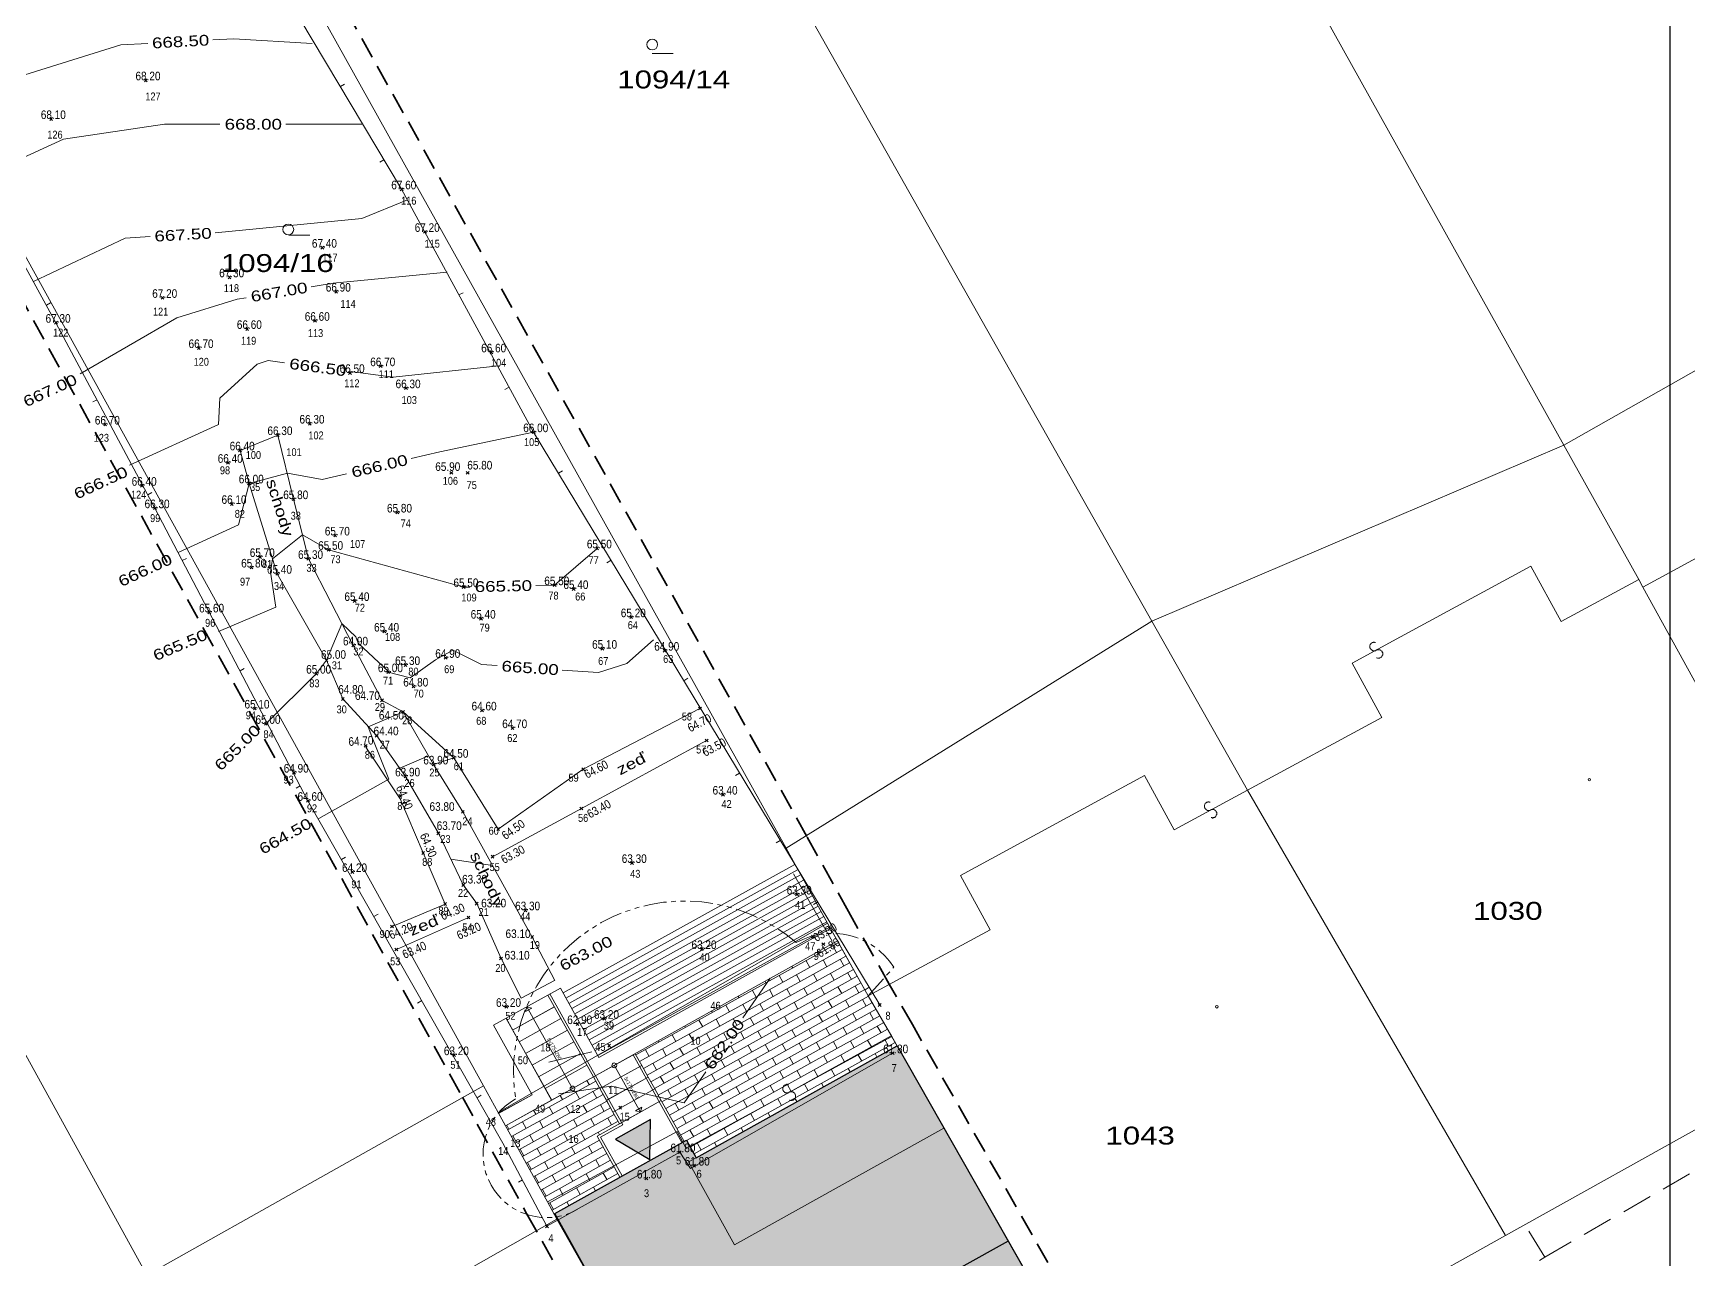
# Model space of a CAD drawing. Extents: x -847523 to -842720, y -997842 to -995984.
# Drawn here: x -842889.51 to -842854.9, y -997684.12 to -997658.48 of the extents above; entities that cross this region are included whole.
import ezdxf

# ---------------------------------------------------------------- set-up
doc = ezdxf.new("R2010")
doc.units = 0
doc.header["$MEASUREMENT"] = 0
for name, pattern in [('DASHED', [19.05, 12.7, -6.35]), ('DIVIDE', [1.25, 0.5, -0.25, 0, -0.25, 0, -0.25]), ('PHANTOM2', [31.75, 15.875, -3.175, 3.175, -3.175, 3.175, -3.175])]:
    doc.linetypes.add(name, pattern=pattern)
for name, color, linetype, lineweight, true_color in [('_ značky hranice', 1, 'DASHED', 35, 0xf60000), ('km_požárně nebezpečný prostor', 15, 'PHANTOM2', 35, 0x944c49), ('km_R_návrh_ zateplení', 11, 'Continuous', 30, 0xff6060), ('km_R_návrh_tlustá', 1, 'Continuous', 15, 0xf40100), ('SM _ výrazná červená', 12, 'Continuous', 30, 0xda0c01), ('SM_sit srafa', 254, 'Continuous', 5, 0xffd5d5), ('sítě_ELE_stávající_NN_podzemní', 12, 'DASHED', 9, 0xc20000), ('Z _ BODPOL', 251, 'Continuous', 9, 0x575757), ('Z _ KATASTR', 144, 'Continuous', 9, 0x006d91), ('Z _ VRSTEV', 38, 'Continuous', 9, 0x512900)]:
    doc.layers.add(name, color=color, linetype=linetype, lineweight=lineweight, true_color=true_color)
doc.layers.add('km__netisk', color=251, linetype='Continuous', plot=False)
for name, color, linetype, lineweight in [('km_kóty', 4, 'Continuous', 0), ('pbs odstupy', 12, 'DIVIDE', 35), ('Z _ MERENI', 7, 'Continuous', 9), ('Z _ POPIS', 7, 'Continuous', 9)]:
    doc.layers.add(name, color=color, linetype=linetype, lineweight=lineweight)
doc.layers.add('Z _ BOD__SLO', color=3, linetype='Continuous')
doc.layers.add('Z _ V__KA', color=8, linetype='Continuous', true_color=0x818181)
doc.styles.add('km_style', font='GOTHIC.TTF')
doc.styles.get("Standard").update_dxf_attribs({"font": 'txt', "width": 0.6})

# ---------------------------------------------------------------- blocks, each defined once
blk = doc.blocks.new('PLOT_DREVENY_04')
at = {"layer": 'Z _ POPIS', "color": 0, "lineweight": 0}
blk.add_line((0, 0.1), (0, 0), dxfattribs=at)
blk = doc.blocks.new('bod_000')
at = {"layer": 'Z _ BODPOL', "color": 0, "lineweight": 0}
for p, q in [((-0.03, -0.03), (0.03, 0.03)), ((-0.03, 0.03), (0.03, -0.03))]:
    blk.add_line(p, q, dxfattribs=at)
blk.add_point((0, 0), dxfattribs=at)
at = {"layer": 'Z _ BOD__SLO', "linetype": 'ByBlock', "width": 0.868}
for tag in ['txtCB', 'CB']:
    blk.add_attdef(tag, (0, 0), '', height=0.165, dxfattribs=at)
at = {"layer": 'Z _ V__KA', "linetype": 'ByBlock', "width": 0.868}
for tag in ['VYS', 'txtVYS']:
    blk.add_attdef(tag, (0, 0), '', height=0.18, dxfattribs=at)
blk = doc.blocks.new('Dům')
blk.add_lwpolyline([(0, 0), (-80.5, 0), (-80.5, 100.8), (-48.99, 100.8), (-48.99, 96.6), (-0.89, 96.6)], close=True)
at = {"lineweight": 9}
for points in [[(-48.99, 96.6), (-50.85, 96.6), (-50.85, 76.75), (-0.72, 76.75)], [(-75, 0), (-75, 22.53), (-6.5, 22.53), (-6.5, 0)]]:
    blk.add_lwpolyline(points, dxfattribs=at)
blk.add_lwpolyline([(-0.46, 49.6), (-80.5, 49.6)])
blk = doc.blocks.new('terasa')
at = {"layer": 'SM_sit srafa'}
h = blk.add_hatch(dxfattribs=at)
h.set_pattern_fill('ANSI31', color=256, angle=134.3281, style=0)
h.set_pattern_definition([(179.328106871, (1226240.11767, 449607.80005), (-0.001465809819, -0.124991405311), [])])
h.paths.add_polyline_path([(1.277, 2.705), (1.261, 1.045), (6.805, 0.991), (6.816, 2.606)])
h = blk.add_hatch(dxfattribs=at)
h.set_pattern_fill('BRICK_STRBOND', color=256, scale=0.08, angle=359.3281, style=0)
h.set_pattern_definition([(359.328106871, (1226233.62071, 449608.2877), (0.001876236568, 0.159988998798), []), (89.32810687, (1226233.6207, 449608.2877), (-0.31810176103, 0.16374147193), [0.16, -0.16])])
h.paths.add_polyline_path([(-1.146, 0.768), (-1.175, -1.332), (0.402, -1.347), (0.412, -0.367), (0.947, -0.372), (0.958, 0.748)])
h = blk.add_hatch(dxfattribs=at)
h.set_pattern_fill('BRICK_STRBOND', color=256, scale=0.08, angle=359.3281, style=0)
h.set_pattern_definition([(359.328106871, (1226240.11767, 449607.80005), (0.001876236568, 0.159988998798), []), (89.32810687, (1226240.11767, 449607.80005), (-0.31810176103, 0.16374147193), [0.16, -0.16])])
h.paths.add_polyline_path([(1.958, 0.738), (1.937, -1.362), (1.992, -1.362), (1.988, -1.782), (6.796, -1.829), (6.795, 0.691)])
at = {"layer": 'km_R_návrh_ zateplení', "lineweight": 9, "ltscale": 0.8}
for points in [[(0.401, 2.638), (0.477, 2.712), (0.551, 2.637)], [(1.523, -0.303), (1.447, -0.377), (1.373, -0.301)]]:
    blk.add_lwpolyline(points, close=True, dxfattribs=at)
for points in [[(0.452, -1.347), (0.461, -0.418), (0.996, -0.426), (1.027, 2.707)], [(0.477, 2.712), (0.458, 0.753)], [(1.447, -0.377), (1.458, 0.743)], [(1.887, -1.361), (1.908, 0.739)]]:
    blk.add_lwpolyline(points, dxfattribs=at)
for points in [[(0.508, 0.752, 1), (0.408, 0.753, 1)], [(1.408, 0.743, 1), (1.508, 0.743, 1)]]:
    blk.add_lwpolyline(points, format="xyb", close=True, dxfattribs=at)
at = {"layer": 'km_R_návrh_tlustá'}
for points in [[(-1.146, 0.768), (-0.042, 0.757), (-0.023, 2.717)], [(-1.142, 1.068), (-0.339, 1.06), (-0.323, 2.72)], [(-0.323, 2.72), (1.277, 2.705)], [(-0.026, 2.437), (0.974, 2.428)], [(0.958, 0.748), (0.977, 2.708)], [(6.805, 0.991), (1.261, 1.045), (1.277, 2.705)], [(-0.029, 2.157), (0.971, 2.148)], [(-0.031, 1.877), (0.969, 1.868)], [(-0.034, 1.597), (0.966, 1.588)], [(-0.037, 1.317), (0.963, 1.308)], [(-0.042, 0.757), (0.958, 0.748)], [(-0.039, 1.037), (0.96, 1.028)], [(6.797, -1.989), (6.792, -0.624), (6.802, 0.691), (0.958, 0.748)], [(0.402, -1.347), (0.412, -0.367), (1.947, -0.382), (1.937, -1.362)]]:
    blk.add_lwpolyline(points, dxfattribs=at)
at = {"layer": 'km_R_návrh_tlustá', "color": 6, "true_color": 0xf500f5}
blk.add_lwpolyline([(6.7, 0.745), (6.7, 2.369)], dxfattribs=at)
at = {"layer": 'km_R_návrh_tlustá'}
for points in [[(0.958, 0.748), (1.958, 0.738), (1.955, 0.458), (0.955, 0.468)], [(0.955, 0.468), (1.955, 0.458), (1.952, 0.178), (0.952, 0.188)], [(0.952, 0.188), (1.952, 0.178), (1.95, -0.102), (0.95, -0.092)], [(0.95, -0.092), (1.95, -0.102), (1.947, -0.382), (0.947, -0.372)]]:
    blk.add_lwpolyline(points, close=True, dxfattribs=at)
at = {"layer": 'km_R_návrh_ zateplení', "lineweight": 9, "ltscale": 0.8, "char_height": 0.075, "width": 0.63779, "attachment_point": 5, "style": 'km_style'}
for s, insert, rotation in [('\\pxql;\\fCentury Gothic|b0|i0;8x175x280', (0.537, 1.597), 269.445), ('\\pxql;\\fCentury Gothic|b0|i0;5x176x280', (1.536, 0.093), 270)]:
    blk.add_mtext(s, dxfattribs=dict(at, insert=insert, rotation=rotation))
blk = doc.blocks.new('hlavní vstup')
h = blk.add_hatch(color=256)
h.dxf.hatch_style = 1
h.paths.add_polyline_path([(0, 0), (-0.416, -0.72), (0.416, -0.72)])
at = {"lineweight": 30}
blk.add_lwpolyline([(0, 0), (-0.416, -0.72), (0.416, -0.72)], close=True, dxfattribs=at)
blk = doc.blocks.new('zahrada katastr')
at = {"layer": 'km_R_návrh_tlustá'}
for points in [[(6.942, 3.867), (2.099, 1.169), (1.291, 2.619)], [(6.942, 3.867), (7.088, 3.605)], [(8.411, 1.273), (7.731, 2.457), (7.089, 3.605), (1.983, 0.761)], [(-0.107, 1.841), (1.291, 2.619)], [(1.983, 0.761), (1.029, 2.473)], [(0.292, 1.742), (1.165, 2.229)], [(0, 0), (0.701, 0.39), (-0.107, 1.841)], [(0.145, -0.263), (1.109, 0.274), (0.155, 1.987)], [(0.428, 1.497), (1.301, 1.984)], [(0.564, 1.253), (1.438, 1.739)], [(0.7, 1.008), (1.574, 1.495)], [(0.837, 0.764), (1.71, 1.25)], [(0.973, 0.519), (1.846, 1.006)], [(1.109, 0.274), (1.983, 0.761)], [(0, 0), (0.146, -0.262)], [(2.537, -1.334), (2.06, -0.478), (3.401, 0.269), (3.878, -0.587)]]:
    blk.add_lwpolyline(points, dxfattribs=at)
for points in [[(1.983, 0.761), (2.856, 1.247), (2.992, 1.003), (2.119, 0.516)], [(2.119, 0.516), (2.992, 1.003), (3.129, 0.758), (2.255, 0.272)], [(2.255, 0.272), (3.129, 0.758), (3.265, 0.514), (2.391, 0.027)], [(2.391, 0.027), (3.265, 0.514), (3.401, 0.269), (2.528, -0.218)]]:
    blk.add_lwpolyline(points, close=True, dxfattribs=at)

msp = doc.modelspace()

# ---------------------------------------------------------------- hatches: boundary and pattern name
at = {"layer": 'SM_sit srafa', "ltscale": 100, "true_color": 0xfd8882}
msp.add_hatch(color=11, dxfattribs=at).paths.add_polyline_path([(-842875.844, -997681.637), (-842878.612, -997683.179), (-842873.693, -997691.977), (-842866.66, -997688.06), (-842871.44, -997679.665), (-842875.64, -997682.004)])

# ---------------------------------------------------------------- linework, layer by layer
at = {"layer": '_ značky hranice', "color": 194, "ltscale": 0.035, "true_color": 0x4902a4}
msp.add_lwpolyline([(-842873.872, -997692.649), (-842865.976, -997688.251), (-842871.116, -997679.221), (-842871.605, -997678.373), (-842872.453, -997676.857), (-842873.323, -997675.287), (-842889.092, -997647.014), (-842897.235, -997650.487), (-842880.528, -997680.742), (-842880.218, -997681.302), (-842879.185, -997683.172)], close=True, dxfattribs=at)
at = {"layer": 'km__netisk'}
msp.add_lwpolyline([(-842931.024, -997628.173), (-842855.274, -997628.173), (-842855.274, -997699.423), (-842931.024, -997699.423)], close=True, dxfattribs=at)
at = {"layer": 'km_požárně nebezpečný prostor', "lineweight": 9, "ltscale": 0.03}
msp.add_line((-842872.04, -997678.62), (-842871.507, -997678.019), dxfattribs=at)
msp.add_lwpolyline([(-842879.416, -997680.776, -0.699405), (-842873.545, -997677.507)], format="xyb", dxfattribs=at)
for centre, radius, start, end in [((-842872.798, -997678.848), 1.535, 32.6959, 119.1169), ((-842878.771, -997681.934), 1.325, 119.1169, 299.1169)]:
    msp.add_arc(centre, radius, start, end, dxfattribs=at)
at = {"layer": 'sítě_ELE_stávající_NN_podzemní', "ltscale": 0.05}
for points in [[(-842885.1, -997699.423), (-842881.853, -997697.45), (-842878.584, -997695.94), (-842873.194, -997692.649), (-842869.403, -997690.578), (-842865.588, -997688.639), (-842863.671, -997687.665), (-842857.891, -997684.083), (-842846.047, -997677.283), (-842833.877, -997670.777), (-842829.024, -997668.182)], [(-842857.891, -997684.083), (-842858.239, -997683.522)]]:
    msp.add_lwpolyline(points, dxfattribs=at)
at = {"layer": 'Z _ KATASTR'}
for p, q in [((-842871.97, -997641.13), (-842857.49, -997667.1)), ((-842866.11, -997670.78), (-842880.91, -997644.61)), ((-842889.31, -997647.65), (-842873.76, -997675.53)), ((-842896.53, -997650.73), (-842880.09, -997680.5)), ((-842903.75, -997654.28), (-842887.13, -997684.46)), ((-842876.56, -997658.91), (-842876.122, -997658.91)), ((-842884.16, -997662.71), (-842883.722, -997662.71)), ((-842849.48, -997662.56), (-842857.49, -997667.1)), ((-842857.49, -997667.1), (-842866.11, -997670.78)), ((-842857.49, -997667.1), (-842855.92, -997669.91)), ((-842855.84, -997670.07), (-842852.93, -997668.49)), ((-842860.91, -997671.11), (-842858.18, -997669.63)), ((-842858.18, -997669.63), (-842857.55, -997670.79)), ((-842855.92, -997669.91), (-842857.55, -997670.79)), ((-842855.92, -997669.91), (-842855.84, -997670.07)), ((-842855.84, -997670.07), (-842850.81, -997679.22)), ((-842866.11, -997670.78), (-842873.76, -997675.53)), ((-842864.11, -997674.32), (-842866.11, -997670.78)), ((-842861.92, -997671.66), (-842860.91, -997671.11)), ((-842861.54, -997671.28), (-842861.55, -997671.29)), ((-842861.55, -997671.29), (-842861.55, -997671.3)), ((-842861.55, -997671.3), (-842861.55, -997671.31)), ((-842861.55, -997671.31), (-842861.55, -997671.32)), ((-842861.55, -997671.32), (-842861.55, -997671.33)), ((-842861.55, -997671.33), (-842861.55, -997671.34)), ((-842861.55, -997671.34), (-842861.54, -997671.34)), ((-842861.53, -997671.26), (-842861.54, -997671.27)), ((-842861.54, -997671.27), (-842861.54, -997671.28)), ((-842861.54, -997671.34), (-842861.54, -997671.35)), ((-842861.54, -997671.35), (-842861.54, -997671.36)), ((-842861.54, -997671.36), (-842861.53, -997671.36)), ((-842861.52, -997671.25), (-842861.53, -997671.25)), ((-842861.53, -997671.25), (-842861.53, -997671.26)), ((-842861.53, -997671.36), (-842861.53, -997671.37)), ((-842861.53, -997671.37), (-842861.52, -997671.37)), ((-842861.51, -997671.24), (-842861.52, -997671.24)), ((-842861.52, -997671.24), (-842861.52, -997671.25)), ((-842861.52, -997671.37), (-842861.52, -997671.38)), ((-842861.52, -997671.38), (-842861.51, -997671.38)), ((-842861.5, -997671.23), (-842861.51, -997671.24)), ((-842861.51, -997671.38), (-842861.51, -997671.39)), ((-842861.51, -997671.39), (-842861.5, -997671.39)), ((-842861.49, -997671.23), (-842861.5, -997671.23)), ((-842861.5, -997671.39), (-842861.49, -997671.4)), ((-842861.48, -997671.23), (-842861.49, -997671.23)), ((-842861.47, -997671.22), (-842861.48, -997671.23)), ((-842861.46, -997671.22), (-842861.47, -997671.22)), ((-842861.45, -997671.22), (-842861.46, -997671.22)), ((-842861.45, -997671.23), (-842861.45, -997671.22)), ((-842861.44, -997671.23), (-842861.45, -997671.23)), ((-842861.43, -997671.23), (-842861.44, -997671.23)), ((-842861.43, -997671.4), (-842861.42, -997671.39)), ((-842861.41, -997671.38), (-842861.42, -997671.39)), ((-842861.4, -997671.38), (-842861.41, -997671.38)), ((-842861.39, -997671.38), (-842861.4, -997671.38)), ((-842861.38, -997671.38), (-842861.39, -997671.38)), ((-842861.37, -997671.38), (-842861.38, -997671.38)), ((-842861.36, -997671.38), (-842861.37, -997671.38)), ((-842861.35, -997671.38), (-842861.36, -997671.38)), ((-842861.34, -997671.38), (-842861.35, -997671.38)), ((-842861.33, -997671.38), (-842861.34, -997671.38)), ((-842861.33, -997671.39), (-842861.33, -997671.38)), ((-842861.32, -997671.39), (-842861.33, -997671.39)), ((-842861.31, -997671.4), (-842861.32, -997671.39)), ((-842861.92, -997671.66), (-842861.3, -997672.8)), ((-842861.49, -997671.4), (-842861.48, -997671.4)), ((-842861.48, -997671.4), (-842861.47, -997671.4)), ((-842861.47, -997671.4), (-842861.46, -997671.4)), ((-842861.46, -997671.4), (-842861.45, -997671.4)), ((-842861.45, -997671.4), (-842861.44, -997671.4)), ((-842861.44, -997671.4), (-842861.43, -997671.4)), ((-842861.41, -997671.55), (-842861.4, -997671.55)), ((-842861.4, -997671.55), (-842861.39, -997671.56)), ((-842861.39, -997671.56), (-842861.38, -997671.56)), ((-842861.38, -997671.56), (-842861.37, -997671.56)), ((-842861.37, -997671.56), (-842861.36, -997671.56)), ((-842861.36, -997671.56), (-842861.35, -997671.56)), ((-842861.35, -997671.56), (-842861.34, -997671.55)), ((-842861.34, -997671.55), (-842861.33, -997671.55)), ((-842861.33, -997671.55), (-842861.32, -997671.54)), ((-842861.32, -997671.54), (-842861.31, -997671.54)), ((-842861.3, -997671.41), (-842861.31, -997671.4)), ((-842861.31, -997671.54), (-842861.31, -997671.53)), ((-842861.31, -997671.53), (-842861.3, -997671.53)), ((-842861.29, -997671.42), (-842861.3, -997671.41)), ((-842861.3, -997671.52), (-842861.29, -997671.51)), ((-842861.3, -997671.53), (-842861.3, -997671.52)), ((-842861.29, -997671.43), (-842861.29, -997671.42)), ((-842861.29, -997671.44), (-842861.29, -997671.43)), ((-842861.28, -997671.44), (-842861.29, -997671.44)), ((-842861.29, -997671.5), (-842861.28, -997671.49)), ((-842861.29, -997671.51), (-842861.29, -997671.5)), ((-842861.28, -997671.45), (-842861.28, -997671.44)), ((-842861.28, -997671.46), (-842861.28, -997671.45)), ((-842861.28, -997671.47), (-842861.28, -997671.46)), ((-842861.28, -997671.48), (-842861.28, -997671.47)), ((-842861.28, -997671.49), (-842861.28, -997671.48)), ((-842864.11, -997674.32), (-842861.3, -997672.8)), ((-842870.11, -997676.1), (-842866.26, -997674.01)), ((-842866.26, -997674.01), (-842865.64, -997675.15)), ((-842865.64, -997675.15), (-842864.11, -997674.32)), ((-842858.71, -997683.63), (-842864.11, -997674.32)), ((-842865, -997674.62), (-842865.01, -997674.63)), ((-842865.01, -997674.63), (-842865.01, -997674.64)), ((-842865.01, -997674.64), (-842865.01, -997674.65)), ((-842865.01, -997674.65), (-842865.01, -997674.66)), ((-842865.01, -997674.66), (-842865.01, -997674.67)), ((-842865.01, -997674.67), (-842865.01, -997674.68)), ((-842865.01, -997674.68), (-842865, -997674.68)), ((-842864.99, -997674.6), (-842865, -997674.61)), ((-842865, -997674.61), (-842865, -997674.62)), ((-842865, -997674.68), (-842865, -997674.69)), ((-842865, -997674.69), (-842865, -997674.7)), ((-842865, -997674.7), (-842864.99, -997674.7)), ((-842864.98, -997674.59), (-842864.99, -997674.59)), ((-842864.99, -997674.59), (-842864.99, -997674.6)), ((-842864.99, -997674.7), (-842864.99, -997674.71)), ((-842864.99, -997674.71), (-842864.98, -997674.71)), ((-842864.97, -997674.58), (-842864.98, -997674.58)), ((-842864.98, -997674.58), (-842864.98, -997674.59)), ((-842864.98, -997674.71), (-842864.98, -997674.72)), ((-842864.98, -997674.72), (-842864.97, -997674.72)), ((-842864.96, -997674.57), (-842864.97, -997674.58)), ((-842864.97, -997674.72), (-842864.97, -997674.73)), ((-842864.97, -997674.73), (-842864.96, -997674.73)), ((-842864.95, -997674.57), (-842864.96, -997674.57)), ((-842864.96, -997674.73), (-842864.95, -997674.74)), ((-842864.94, -997674.57), (-842864.95, -997674.57)), ((-842864.95, -997674.74), (-842864.94, -997674.74)), ((-842864.93, -997674.56), (-842864.94, -997674.57)), ((-842864.94, -997674.74), (-842864.93, -997674.74)), ((-842864.92, -997674.56), (-842864.93, -997674.56)), ((-842864.93, -997674.74), (-842864.92, -997674.74)), ((-842864.91, -997674.56), (-842864.92, -997674.56)), ((-842864.92, -997674.74), (-842864.91, -997674.74)), ((-842864.91, -997674.57), (-842864.91, -997674.56)), ((-842864.9, -997674.57), (-842864.91, -997674.57)), ((-842864.91, -997674.74), (-842864.9, -997674.74)), ((-842864.89, -997674.57), (-842864.9, -997674.57)), ((-842864.9, -997674.74), (-842864.89, -997674.74)), ((-842864.89, -997674.74), (-842864.88, -997674.73)), ((-842864.87, -997674.72), (-842864.88, -997674.73)), ((-842864.86, -997674.72), (-842864.87, -997674.72)), ((-842864.85, -997674.72), (-842864.86, -997674.72)), ((-842864.84, -997674.72), (-842864.85, -997674.72)), ((-842864.83, -997674.72), (-842864.84, -997674.72)), ((-842864.82, -997674.72), (-842864.83, -997674.72)), ((-842864.81, -997674.72), (-842864.82, -997674.72)), ((-842864.8, -997674.73), (-842864.81, -997674.72)), ((-842864.79, -997674.73), (-842864.8, -997674.73)), ((-842864.79, -997674.74), (-842864.79, -997674.73)), ((-842864.78, -997674.74), (-842864.79, -997674.74)), ((-842864.78, -997674.75), (-842864.78, -997674.74)), ((-842864.77, -997674.75), (-842864.78, -997674.75)), ((-842864.77, -997674.76), (-842864.77, -997674.75)), ((-842864.76, -997674.76), (-842864.77, -997674.76)), ((-842864.77, -997674.86), (-842864.76, -997674.85)), ((-842864.76, -997674.77), (-842864.76, -997674.76)), ((-842864.76, -997674.78), (-842864.76, -997674.77)), ((-842864.75, -997674.78), (-842864.76, -997674.78)), ((-842864.76, -997674.84), (-842864.75, -997674.83)), ((-842864.76, -997674.85), (-842864.76, -997674.84)), ((-842864.75, -997674.79), (-842864.75, -997674.78)), ((-842864.75, -997674.8), (-842864.75, -997674.79)), ((-842864.75, -997674.81), (-842864.75, -997674.8)), ((-842864.75, -997674.82), (-842864.75, -997674.81)), ((-842864.75, -997674.83), (-842864.75, -997674.82)), ((-842864.87, -997674.89), (-842864.86, -997674.89)), ((-842864.86, -997674.89), (-842864.85, -997674.89)), ((-842864.85, -997674.89), (-842864.85, -997674.9)), ((-842864.85, -997674.9), (-842864.84, -997674.9)), ((-842864.84, -997674.9), (-842864.83, -997674.9)), ((-842864.83, -997674.9), (-842864.82, -997674.89)), ((-842864.82, -997674.89), (-842864.81, -997674.89)), ((-842864.81, -997674.89), (-842864.8, -997674.89)), ((-842864.8, -997674.89), (-842864.79, -997674.88)), ((-842864.79, -997674.88), (-842864.78, -997674.88)), ((-842864.78, -997674.88), (-842864.78, -997674.87)), ((-842864.78, -997674.87), (-842864.77, -997674.87)), ((-842864.77, -997674.87), (-842864.77, -997674.86)), ((-842873.76, -997675.53), (-842872.89, -997677.1)), ((-842870.11, -997676.1), (-842869.49, -997677.24)), ((-842879.78, -997681.06), (-842872.89, -997677.1)), ((-842872.89, -997677.1), (-842872.04, -997678.62)), ((-842872.04, -997678.62), (-842869.49, -997677.24)), ((-842872.04, -997678.62), (-842871.55, -997679.47)), ((-842850.81, -997679.22), (-842858.71, -997683.63)), ((-842875.85, -997681.81), (-842871.55, -997679.47)), ((-842871.55, -997679.47), (-842866.66, -997688.06)), ((-842880.09, -997680.5), (-842887.13, -997684.46)), ((-842880.09, -997680.5), (-842879.78, -997681.06)), ((-842873.82, -997680.53), (-842873.83, -997680.54)), ((-842873.83, -997680.54), (-842873.83, -997680.55)), ((-842873.83, -997680.55), (-842873.83, -997680.56)), ((-842873.83, -997680.56), (-842873.83, -997680.57)), ((-842873.83, -997680.57), (-842873.83, -997680.58)), ((-842873.83, -997680.58), (-842873.83, -997680.59)), ((-842873.83, -997680.59), (-842873.82, -997680.59)), ((-842873.81, -997680.51), (-842873.82, -997680.52)), ((-842873.82, -997680.52), (-842873.82, -997680.53)), ((-842873.82, -997680.59), (-842873.82, -997680.6)), ((-842873.82, -997680.6), (-842873.82, -997680.61)), ((-842873.82, -997680.61), (-842873.81, -997680.61)), ((-842873.8, -997680.5), (-842873.81, -997680.5)), ((-842873.81, -997680.5), (-842873.81, -997680.51)), ((-842873.81, -997680.61), (-842873.81, -997680.62)), ((-842873.81, -997680.62), (-842873.8, -997680.62)), ((-842873.79, -997680.49), (-842873.8, -997680.49)), ((-842873.8, -997680.49), (-842873.8, -997680.5)), ((-842873.8, -997680.62), (-842873.8, -997680.63)), ((-842873.8, -997680.63), (-842873.79, -997680.63)), ((-842873.78, -997680.48), (-842873.79, -997680.49)), ((-842873.79, -997680.63), (-842873.79, -997680.64)), ((-842873.79, -997680.64), (-842873.78, -997680.64)), ((-842873.77, -997680.48), (-842873.78, -997680.48)), ((-842873.78, -997680.64), (-842873.77, -997680.65)), ((-842873.76, -997680.48), (-842873.77, -997680.48)), ((-842873.77, -997680.65), (-842873.76, -997680.65)), ((-842873.75, -997680.47), (-842873.76, -997680.48)), ((-842873.76, -997680.65), (-842873.75, -997680.65)), ((-842873.74, -997680.47), (-842873.75, -997680.47)), ((-842873.75, -997680.65), (-842873.74, -997680.65)), ((-842873.73, -997680.47), (-842873.74, -997680.47)), ((-842873.74, -997680.65), (-842873.73, -997680.65)), ((-842873.73, -997680.48), (-842873.73, -997680.47)), ((-842873.72, -997680.48), (-842873.73, -997680.48)), ((-842873.73, -997680.65), (-842873.72, -997680.65)), ((-842873.71, -997680.48), (-842873.72, -997680.48)), ((-842873.72, -997680.65), (-842873.71, -997680.65)), ((-842873.71, -997680.65), (-842873.7, -997680.64)), ((-842873.69, -997680.63), (-842873.7, -997680.64)), ((-842873.68, -997680.63), (-842873.69, -997680.63)), ((-842873.67, -997680.63), (-842873.68, -997680.63)), ((-842873.66, -997680.63), (-842873.67, -997680.63)), ((-842873.65, -997680.63), (-842873.66, -997680.63)), ((-842873.64, -997680.63), (-842873.65, -997680.63)), ((-842873.63, -997680.63), (-842873.64, -997680.63)), ((-842873.62, -997680.63), (-842873.63, -997680.63)), ((-842873.61, -997680.63), (-842873.62, -997680.63)), ((-842873.61, -997680.64), (-842873.61, -997680.63)), ((-842873.6, -997680.64), (-842873.61, -997680.64)), ((-842873.59, -997680.65), (-842873.6, -997680.64)), ((-842873.58, -997680.66), (-842873.59, -997680.65)), ((-842873.57, -997680.67), (-842873.58, -997680.66)), ((-842873.57, -997680.68), (-842873.57, -997680.67)), ((-842873.57, -997680.69), (-842873.57, -997680.68)), ((-842873.56, -997680.69), (-842873.57, -997680.69)), ((-842873.56, -997680.7), (-842873.56, -997680.69)), ((-842873.56, -997680.71), (-842873.56, -997680.7)), ((-842873.56, -997680.72), (-842873.56, -997680.71)), ((-842873.56, -997680.73), (-842873.56, -997680.72)), ((-842873.56, -997680.74), (-842873.56, -997680.73)), ((-842879.78, -997681.06), (-842878.75, -997682.93)), ((-842873.69, -997680.8), (-842873.68, -997680.8)), ((-842873.68, -997680.8), (-842873.67, -997680.81)), ((-842873.67, -997680.81), (-842873.66, -997680.81)), ((-842873.66, -997680.81), (-842873.65, -997680.81)), ((-842873.65, -997680.81), (-842873.64, -997680.81)), ((-842873.64, -997680.81), (-842873.63, -997680.81)), ((-842873.63, -997680.81), (-842873.62, -997680.8)), ((-842873.62, -997680.8), (-842873.61, -997680.8)), ((-842873.61, -997680.8), (-842873.6, -997680.79)), ((-842873.6, -997680.79), (-842873.59, -997680.79)), ((-842873.59, -997680.79), (-842873.59, -997680.78)), ((-842873.59, -997680.78), (-842873.58, -997680.78)), ((-842873.58, -997680.77), (-842873.57, -997680.76)), ((-842873.58, -997680.78), (-842873.58, -997680.77)), ((-842873.57, -997680.75), (-842873.56, -997680.74)), ((-842873.57, -997680.76), (-842873.57, -997680.75)), ((-842878.75, -997682.93), (-842876.04, -997681.46)), ((-842876.04, -997681.46), (-842875.85, -997681.81)), ((-842878.75, -997682.93), (-842878.55, -997683.29)), ((-842882.65, -997685.61), (-842878.55, -997683.29)), ((-842878.55, -997683.29), (-842873.68, -997691.97)), ((-842858.71, -997683.63), (-842866.66, -997688.06))]:
    msp.add_line(p, q, dxfattribs=at)
for centre, radius in [((-842876.559, -997658.722), 0.113), ((-842884.17, -997662.59), 0.113), ((-842856.959, -997674.099), 0.0255), ((-842864.749, -997678.849), 0.0255)]:
    msp.add_circle(centre, radius, dxfattribs=at)
at = {"layer": 'Z _ MERENI'}
for p, q in [((-842881.8, -997661.75), (-842886.21, -997654.35)), ((-842890.92, -997661.1), (-842889.03, -997664.54)), ((-842879.04, -997666.83), (-842881.8, -997661.75)), ((-842889.03, -997664.54), (-842886.96, -997668.42)), ((-842885.18, -997667.21), (-842884.39, -997666.89)), ((-842884.39, -997666.89), (-842884.06, -997668.23)), ((-842871.8, -997678.81), (-842879.04, -997666.83)), ((-842884.99, -997667.9), (-842885.18, -997667.21)), ((-842884.4, -997669.79), (-842884.99, -997667.9)), ((-842884.06, -997668.23), (-842883.75, -997669.48)), ((-842886.96, -997668.42), (-842883.76, -997674.54)), ((-842883.75, -997669.48), (-842882.81, -997671.29)), ((-842883.37, -997671.6), (-842884.4, -997669.79)), ((-842882.81, -997671.29), (-842882.21, -997672.44)), ((-842883.03, -997672.41), (-842883.37, -997671.6)), ((-842882.32, -997673.18), (-842883.03, -997672.41)), ((-842882.21, -997672.44), (-842881.77, -997672.68)), ((-842881.77, -997672.68), (-842881.13, -997673.78)), ((-842875.56, -997672.61), (-842878, -997673.88)), ((-842881.83, -997674.5), (-842882.55, -997673.42)), ((-842881.72, -997674.03), (-842882.32, -997673.18)), ((-842878.04, -997674.7), (-842875.42, -997673.28)), ((-842880.71, -997673.64), (-842881.13, -997673.78)), ((-842881.13, -997673.78), (-842880.52, -997674.77)), ((-842879.78, -997675.13), (-842880.71, -997673.64)), ((-842881.03, -997675.22), (-842881.72, -997674.03)), ((-842878, -997673.88), (-842879.78, -997675.13)), ((-842881.35, -997675.63), (-842881.83, -997674.5)), ((-842883.76, -997674.54), (-842879.68, -997681.7)), ((-842880.52, -997674.77), (-842879.07, -997677.39)), ((-842879.9, -997675.71), (-842878.04, -997674.7)), ((-842880.51, -997676.3), (-842881.03, -997675.22)), ((-842881.35, -997675.63), (-842880.89, -997676.7)), ((-842880.23, -997676.69), (-842880.51, -997676.3)), ((-842882, -997677.17), (-842880.89, -997676.7)), ((-842879.72, -997677.84), (-842880.23, -997676.69)), ((-842881.91, -997677.65), (-842880.4, -997676.98)), ((-842879.07, -997677.39), (-842878.595, -997678.3)), ((-842879.3, -997678.67), (-842879.72, -997677.84)), ((-842875.76, -997682.23), (-842871.53, -997679.82)), ((-842878.76, -997683.44), (-842879.68, -997681.7)), ((-842878.76, -997683.44), (-842875.98, -997681.89)), ((-842875.98, -997681.89), (-842875.76, -997682.23))]:
    msp.add_line(p, q, dxfattribs=at)
at = {"layer": 'Z _ VRSTEV'}
for p, q in [((-842887.67, -997658.73), (-842891.54, -997659.93)), ((-842887.11, -997658.7), (-842887.67, -997658.73)), ((-842885.31, -997658.6), (-842885.75, -997658.62)), ((-842883.67, -997658.7), (-842885.31, -997658.6)), ((-842888.87, -997660.7), (-842886.76, -997660.39)), ((-842886.76, -997660.39), (-842885.6, -997660.39)), ((-842884.22, -997660.39), (-842882.63, -997660.39)), ((-842890.68, -997661.53), (-842888.87, -997660.7)), ((-842882.63, -997662.36), (-842881.68, -997661.97)), ((-842885.7, -997662.66), (-842882.63, -997662.36)), ((-842889.5, -997663.68), (-842887.58, -997662.77)), ((-842887.58, -997662.77), (-842887.06, -997662.74)), ((-842883.69, -997663.79), (-842883.23, -997663.71)), ((-842883.23, -997663.71), (-842880.85, -997663.48)), ((-842886.5, -997664.44), (-842885.24, -997664.05)), ((-842885.24, -997664.05), (-842885.05, -997664.02)), ((-842888.52, -997665.61), (-842886.5, -997664.44)), ((-842884.82, -997665.41), (-842885.6, -997666.12)), ((-842884.59, -997665.33), (-842884.82, -997665.41)), ((-842884.25, -997665.38), (-842884.59, -997665.33)), ((-842879.77, -997665.44), (-842881.98, -997665.68)), ((-842881.98, -997665.68), (-842882.87, -997665.56)), ((-842885.6, -997666.12), (-842885.63, -997666.67)), ((-842885.63, -997666.67), (-842887.49, -997667.52)), ((-842881, -997667.24), (-842879.04, -997666.83)), ((-842881.6, -997667.38), (-842881, -997667.24)), ((-842885.21, -997668.77), (-842884.99, -997667.9)), ((-842884.99, -997667.9), (-842884.19, -997667.69)), ((-842884.19, -997667.69), (-842883.46, -997667.82)), ((-842883.46, -997667.82), (-842882.95, -997667.7)), ((-842886.47, -997669.35), (-842885.21, -997668.77)), ((-842884.5, -997669.48), (-842883.87, -997668.98)), ((-842883.87, -997668.98), (-842883.33, -997669.29)), ((-842883.33, -997669.29), (-842880.5, -997670.07)), ((-842878.6, -997670.03), (-842877.71, -997669.26)), ((-842884.5, -997669.48), (-842884.54, -997669.76)), ((-842884.54, -997669.76), (-842884.43, -997670.49)), ((-842880.5, -997670.07), (-842880.37, -997670.07)), ((-842878.99, -997670.04), (-842878.6, -997670.03)), ((-842885.63, -997671), (-842884.43, -997670.49)), ((-842883.37, -997671.6), (-842883.05, -997670.84)), ((-842883.04, -997670.84), (-842882.76, -997671.11)), ((-842882.76, -997671.11), (-842882.71, -997671.24)), ((-842882.71, -997671.24), (-842882.07, -997671.84)), ((-842881.09, -997671.59), (-842880.73, -997671.39)), ((-842880.73, -997671.39), (-842880.13, -997671.69)), ((-842877.09, -997671.67), (-842876.53, -997671.17)), ((-842883.58, -997671.88), (-842883.37, -997671.6)), ((-842881.62, -997671.97), (-842881.09, -997671.59)), ((-842880.13, -997671.69), (-842879.8, -997671.71)), ((-842877.68, -997671.86), (-842877.09, -997671.67)), ((-842884.64, -997672.93), (-842883.58, -997671.88)), ((-842882.08, -997671.85), (-842881.62, -997671.97)), ((-842878.44, -997671.81), (-842877.68, -997671.86)), ((-842882.5, -997672.99), (-842881.77, -997672.68)), ((-842881.77, -997672.68), (-842880.71, -997673.64)), ((-842882.4, -997673.25), (-842882.5, -997672.99)), ((-842882.07, -997674.09), (-842882.4, -997673.25)), ((-842881.84, -997673.86), (-842881.24, -997673.6)), ((-842880.71, -997673.64), (-842879.78, -997675.13)), ((-842882.07, -997674.09), (-842883.53, -997674.91)), ((-842880.77, -997675.76), (-842879.9, -997675.89)), ((-842879.3, -997678.67), (-842878.6, -997678.3)), ((-842874.09, -997678.25), (-842874.66, -997679.08)), ((-842878.72, -997680.01), (-842877.82, -997679.79)), ((-842875.44, -997680.21), (-842875.89, -997680.86)), ((-842878.52, -997680.67), (-842877.42, -997680.51)), ((-842875.89, -997680.86), (-842877.41, -997680.51))]:
    msp.add_line(p, q, dxfattribs=at)

# ---------------------------------------------------------------- block references
at = {"linetype": 'ByBlock'}
msp.add_blockref('zahrada katastr', (-842879.771, -997681.077), dxfattribs=at)
at = {"layer": 'km_kóty', "rotation": 209.1169347968978}
msp.add_blockref('hlavní vstup', (-842876.61, -997682.041), dxfattribs=at)
at = {"layer": 'pbs odstupy', "linetype": 'ByBlock', "rotation": 29.67189312877824}
msp.add_blockref('terasa', (-842878.25, -997681.44), dxfattribs=at)
at = {"layer": 'SM _ výrazná červená', "linetype": 'Continuous', "ltscale": 0.01, "xscale": 0.1, "yscale": 0.1, "zscale": 0.1, "rotation": 29.11693479062199}
msp.add_blockref('Dům', (-842866.66, -997688.06), dxfattribs=at)
at = {"layer": 'Z _ BODPOL', "linetype": 'ByBlock'}
for p in [(-842887.15, -997659.47), (-842889.13, -997660.28), (-842881.8, -997661.75), (-842881.31, -997662.64), (-842883.46, -997662.97), (-842885.4, -997663.59), (-842886.8, -997664.02), (-842883.17, -997663.89), (-842889.03, -997664.54), (-842885.03, -997664.67), (-842883.61, -997664.5), (-842886.04, -997665.07), (-842879.92, -997665.16), (-842882.24, -997665.45), (-842882.88, -997665.59), (-842881.71, -997665.91), (-842888, -997666.67), (-842884.39, -997666.89), (-842883.72, -997666.65), (-842879.04, -997666.83), (-842885.18, -997667.21), (-842885.43, -997667.47), (-842887.23, -997667.95), (-842884.99, -997667.9), (-842880.76, -997667.68), (-842880.42, -997667.68), (-842884.06, -997668.23), (-842886.96, -997668.42), (-842885.35, -997668.33), (-842881.89, -997668.51), (-842883.19, -997668.99), (-842883.33, -997669.29), (-842877.71, -997669.26), (-842884.94, -997669.66), (-842884.76, -997669.44), (-842883.75, -997669.48), (-842884.4, -997669.79), (-842878.6, -997670.03), (-842882.78, -997670.36), (-842880.5, -997670.07), (-842878.2, -997670.11), (-842885.82, -997670.6), (-842877, -997670.7), (-842882.16, -997671), (-842880.14, -997670.73), (-842882.81, -997671.29), (-842877.6, -997671.36), (-842876.3, -997671.4), (-842883.37, -997671.6), (-842881.72, -997671.7), (-842880.88, -997671.55), (-842883.58, -997671.88), (-842882.08, -997671.85), (-842883.03, -997672.41), (-842882.21, -997672.44), (-842881.55, -997672.15), (-842884.87, -997672.61), (-842881.77, -997672.68), (-842880.12, -997672.65), (-842875.56, -997672.61), (-842884.64, -997672.93), (-842879.48, -997673.02), (-842882.55, -997673.39), (-842882.32, -997673.18), (-842875.42, -997673.28), (-842881.13, -997673.78), (-842880.71, -997673.64), (-842884.05, -997673.95), (-842881.72, -997674.03), (-842878, -997673.88), (-842881.83, -997674.44), (-842875.08, -997674.41), (-842883.76, -997674.54), (-842880.52, -997674.77), (-842878.04, -997674.7), (-842881.03, -997675.22), (-842879.78, -997675.13), (-842881.35, -997675.63), (-842879.9, -997675.71), (-842876.98, -997675.84), (-842882.83, -997676.03), (-842880.51, -997676.3), (-842873.53, -997676.5), (-842880.89, -997676.7), (-842880.23, -997676.69), (-842879.21, -997676.83), (-842882, -997677.17), (-842880.4, -997676.98), (-842881.91, -997677.65), (-842879.07, -997677.39), (-842875.52, -997677.64), (-842873.2, -997677.38), (-842872.98, -997677.54), (-842879.72, -997677.84), (-842879.61, -997678.85), (-842871.8, -997678.81), (-842878.12, -997679.21), (-842877.56, -997679.1), (-842877.46, -997679.66), (-842880.7, -997679.86), (-842871.53, -997679.82), (-842877.23, -997680.96), (-842875.98, -997681.89), (-842876.68, -997682.44), (-842875.68, -997682.17), (-842878.76, -997683.44)]:
    msp.add_blockref('bod_000', p, dxfattribs=at)
at = {"layer": 'Z _ POPIS'}
for p, rotation in [((-842883.08, -997659.6), 300.8), ((-842882.17, -997661.13), 120.8), ((-842889.23, -997664.17), 298.8), ((-842880.6, -997663.96), 298.5), ((-842888.17, -997666.15), 118.1), ((-842879.55, -997665.89), 118.5), ((-842878.52, -997667.69), 301.1), ((-842887.11, -997668.14), 298.1), ((-842886.298, -997669.47), 117.6), ((-842877.42, -997669.51), 121.1), ((-842885.18, -997671.82), 297.6), ((-842875.9, -997672.03), 301.1), ((-842874.73, -997673.96), 121.1), ((-842883.92, -997674.23), 117.6), ((-842873.88, -997675.37), 121.1), ((-842883.06, -997675.77), 299.7), ((-842882.38, -997676.96), 299.7), ((-842873.1, -997676.66), 121.1), ((-842872.02, -997678.44), 121.1), ((-842881.38, -997678.72), 119.7), ((-842880.22, -997680.75), 299.7), ((-842879.27, -997682.47), 117.9)]:
    msp.add_blockref('PLOT_DREVENY_04', p, dxfattribs=dict(at, rotation=rotation))

# ---------------------------------------------------------------- texts
at = {"layer": 'Z _ BOD__SLO', "color": 3, "width": 0.868}
for s, p in [('127', (-842887.16, -997659.89)), ('126', (-842889.21, -997660.69)), ('116', (-842881.81, -997662.07)), ('115', (-842881.32, -997662.97)), ('117', (-842883.46, -997663.26)), ('118', (-842885.52, -997663.9)), ('114', (-842883.08, -997664.23)), ('121', (-842887, -997664.39)), ('122', (-842889.09, -997664.83)), ('113', (-842883.76, -997664.84)), ('119', (-842885.16, -997665)), ('120', (-842886.15, -997665.44)), ('104', (-842879.93, -997665.46)), ('112', (-842883, -997665.89)), ('111', (-842882.28, -997665.7)), ('103', (-842881.8, -997666.24)), ('123', (-842888.24, -997667.03)), ('102', (-842883.75, -997666.98)), ('100', (-842885.06, -997667.39)), ('101', (-842884.21, -997667.33)), ('105', (-842879.24, -997667.12)), ('98', (-842885.6, -997667.71)), ('35', (-842884.97, -997668.06)), ('106', (-842880.94, -997667.93)), ('75', (-842880.44, -997668.02)), ('124', (-842887.46, -997668.22)), ('99', (-842887.06, -997668.71)), ('82', (-842885.29, -997668.62)), ('38', (-842884.12, -997668.66)), ('74', (-842881.82, -997668.82)), ('107', (-842882.88, -997669.25)), ('81', (-842884.72, -997669.67)), ('33', (-842883.79, -997669.75)), ('73', (-842883.29, -997669.57)), ('77', (-842877.89, -997669.59)), ('97', (-842885.18, -997670.04)), ('34', (-842884.47, -997670.13)), ('109', (-842880.55, -997670.37)), ('78', (-842878.73, -997670.33)), ('66', (-842878.17, -997670.35)), ('72', (-842882.78, -997670.585)), ('96', (-842885.91, -997670.9)), ('108', (-842882.15, -997671.195)), ('79', (-842880.17, -997671)), ('64', (-842877.07, -997670.948)), ('32', (-842882.81, -997671.5)), ('31', (-842883.26, -997671.788)), ('69', (-842880.91, -997671.87)), ('67', (-842877.69, -997671.698)), ('63', (-842876.33, -997671.655)), ('83', (-842883.73, -997672.165)), ('71', (-842882.19, -997672.11)), ('80', (-842881.66, -997671.92)), ('70', (-842881.55, -997672.38)), ('94', (-842885.06, -997672.835)), ('30', (-842883.16, -997672.71)), ('29', (-842882.36, -997672.66)), ('28', (-842881.79, -997672.94)), ('58', (-842875.94, -997672.86)), ('84', (-842884.69, -997673.23)), ('68', (-842880.24, -997672.95)), ('27', (-842882.26, -997673.45)), ('62', (-842879.59, -997673.31)), ('57', (-842875.64, -997673.55)), ('86', (-842882.57, -997673.66)), ('61', (-842880.71, -997673.9)), ('93', (-842884.27, -997674.18)), ('26', (-842881.74, -997674.25)), ('25', (-842881.22, -997674.03)), ('59', (-842878.31, -997674.14)), ('92', (-842883.78, -997674.78)), ('87', (-842881.89, -997674.73)), ('56', (-842878.11, -997674.98)), ('42', (-842875.11, -997674.69)), ('24', (-842880.53, -997675.05)), ('60', (-842879.98, -997675.25)), ('23', (-842880.99, -997675.42)), ('88', (-842881.37, -997675.9)), ('55', (-842879.96, -997676.01)), ('91', (-842882.85, -997676.37)), ('43', (-842877.02, -997676.15)), ('22', (-842880.62, -997676.55)), ('89', (-842881.03, -997676.92)), ('21', (-842880.19, -997676.95)), ('44', (-842879.32, -997677.04)), ('41', (-842873.57, -997676.8)), ('90', (-842882.26, -997677.41)), ('54', (-842880.53, -997677.27)), ('19', (-842879.12, -997677.64)), ('47', (-842873.36, -997677.665)), ('53', (-842882.04, -997677.98)), ('20', (-842879.84, -997678.12)), ('40', (-842875.57, -997677.895)), ('9', (-842873.18, -997677.87)), ('52', (-842879.63, -997679.12)), ('46', (-842875.34, -997678.908)), ('8', (-842871.68, -997679.118)), ('17', (-842878.13, -997679.458)), ('39', (-842877.57, -997679.325)), ('18', (-842878.9, -997679.782)), ('45', (-842877.75, -997679.77)), ('10', (-842875.76, -997679.642)), ('51', (-842880.78, -997680.145)), ('50', (-842879.37, -997680.05)), ('7', (-842871.55, -997680.21)), ('11', (-842877.48, -997680.675)), ('49', (-842879.01, -997681.06)), ('12', (-842878.27, -997681.07)), ('15', (-842877.24, -997681.23)), ('48', (-842880.04, -997681.338)), ('16', (-842878.31, -997681.695)), ('14', (-842879.78, -997681.948)), ('5', (-842876.06, -997682.145)), ('6', (-842875.63, -997682.425)), ('3', (-842876.73, -997682.83)), ('4', (-842878.73, -997683.77))]:
    msp.add_text(s, height=0.165, dxfattribs=at).set_placement(p)
msp.add_text('13', height=0.165, rotation=357.867, dxfattribs=at).set_placement((-842879.53, -997681.78))
at = {"layer": 'Z _ KATASTR', "width": 1.302}
for s, p in [('1094/14', (-842877.29, -997659.64)), ('1094/16', (-842885.58, -997663.48)), ('1030', (-842859.39, -997677.03)), ('1043', (-842867.08, -997681.73))]:
    msp.add_text(s, height=0.375, dxfattribs=at).set_placement(p)
at = {"layer": 'Z _ POPIS', "color": 7, "width": 1.302}
for s, rotation, p in [('schody', 287.337, (-842884.64, -997667.85)), ('zeď', 27.497, (-842877.23, -997674.01)), ('schody', 295.71, (-842880.38, -997675.67)), ('zeď', 22.949, (-842881.59, -997677.37))]:
    msp.add_text(s, height=0.225, rotation=rotation, dxfattribs=at).set_placement(p)
at = {"layer": 'Z _ V__KA', "width": 0.868}
for s, p in [('68.20', (-842887.366, -997659.47)), ('68.10', (-842889.346, -997660.28)), ('67.60', (-842882.016, -997661.75)), ('67.20', (-842881.526, -997662.64)), ('67.40', (-842883.676, -997662.97)), ('67.30', (-842885.616, -997663.59)), ('66.90', (-842883.386, -997663.89)), ('67.20', (-842887.016, -997664.02)), ('67.30', (-842889.246, -997664.54)), ('66.60', (-842883.826, -997664.5)), ('66.60', (-842885.246, -997664.67)), ('66.70', (-842886.256, -997665.07)), ('66.60', (-842880.136, -997665.16)), ('66.50', (-842883.096, -997665.59)), ('66.70', (-842882.456, -997665.45)), ('66.30', (-842881.926, -997665.91)), ('66.70', (-842888.216, -997666.67)), ('66.30', (-842883.936, -997666.65)), ('66.30', (-842884.606, -997666.89)), ('66.00', (-842879.256, -997666.83)), ('66.40', (-842885.396, -997667.21)), ('66.40', (-842885.646, -997667.47)), ('65.90', (-842881.096, -997667.64)), ('65.80', (-842880.426, -997667.61)), ('66.40', (-842887.446, -997667.95)), ('66.00', (-842885.206, -997667.9)), ('66.30', (-842887.176, -997668.42)), ('66.10', (-842885.566, -997668.33)), ('65.80', (-842884.276, -997668.23)), ('65.80', (-842882.106, -997668.51)), ('65.70', (-842883.406, -997668.99)), ('65.70', (-842884.976, -997669.44)), ('65.30', (-842883.966, -997669.48)), ('65.50', (-842883.546, -997669.29)), ('65.50', (-842877.926, -997669.26)), ('65.80', (-842885.156, -997669.66)), ('65.40', (-842884.616, -997669.79)), ('65.50', (-842880.716, -997670.07)), ('65.50', (-842878.816, -997670.03)), ('65.40', (-842878.416, -997670.11)), ('65.40', (-842882.996, -997670.36)), ('65.60', (-842886.036, -997670.6)), ('65.40', (-842880.356, -997670.73)), ('65.20', (-842877.216, -997670.7)), ('65.40', (-842882.376, -997671)), ('65.00', (-842883.486, -997671.57)), ('64.90', (-842883.026, -997671.29)), ('64.90', (-842881.096, -997671.55)), ('65.10', (-842877.816, -997671.36)), ('64.90', (-842876.516, -997671.4)), ('65.00', (-842883.796, -997671.88)), ('65.00', (-842882.296, -997671.85)), ('65.30', (-842881.936, -997671.7)), ('64.80', (-842881.766, -997672.15)), ('65.10', (-842885.086, -997672.61)), ('64.80', (-842883.126, -997672.3)), ('64.70', (-842882.776, -997672.43)), ('65.00', (-842884.856, -997672.93)), ('64.50', (-842882.276, -997672.84)), ('64.60', (-842880.336, -997672.65)), ('64.40', (-842882.386, -997673.17)), ('64.70', (-842879.696, -997673.02)), ('64.50', (-842880.926, -997673.64)), ('64.90', (-842884.266, -997673.95)), ('63.90', (-842881.346, -997673.78)), ('63.90', (-842881.936, -997674.03)), ('64.60', (-842883.976, -997674.54)), ('63.40', (-842875.296, -997674.41)), ('63.80', (-842881.216, -997674.75)), ('63.70', (-842881.066, -997675.15)), ('64.20', (-842883.046, -997676.03)), ('63.30', (-842877.196, -997675.84)), ('63.30', (-842880.536, -997676.27)), ('63.30', (-842873.746, -997676.5)), ('63.20', (-842880.136, -997676.77)), ('63.30', (-842879.426, -997676.83)), ('63.10', (-842879.626, -997677.41)), ('63.20', (-842875.736, -997677.64)), ('63.10', (-842879.646, -997677.86)), ('63.20', (-842879.826, -997678.85)), ('63.20', (-842877.776, -997679.1)), ('62.90', (-842878.336, -997679.21)), ('63.20', (-842880.916, -997679.86)), ('61.80', (-842871.728, -997679.82)), ('61.80', (-842876.178, -997681.89)), ('61.80', (-842875.878, -997682.17)), ('61.80', (-842876.878, -997682.44))]:
    msp.add_text(s, height=0.18, dxfattribs=at).set_placement(p)
for s, rotation, p in [('64.70', 27.497, (-842875.762, -997673.11)), ('64.70', 3.69, (-842882.906, -997673.394)), ('63.50', 28.457, (-842875.45, -997673.623)), ('64.60', 27.497, (-842877.922, -997674.08)), ('64.40', 293.015, (-842881.924, -997674.261)), ('63.40', 28.457, (-842877.86, -997674.913)), ('64.50', 35.078, (-842879.627, -997675.364)), ('64.30', 293.015, (-842881.424, -997675.261)), ('63.30', 28.502, (-842879.66, -997675.863)), ('64.30', 22.949, (-842880.939, -997677.044)), ('64.20', 22.949, (-842882.019, -997677.444)), ('63.20', 23.927, (-842880.597, -997677.448)), ('63.30', 29.572, (-842873.128, -997677.497)), ('63.40', 23.927, (-842881.737, -997677.848)), ('61.80', 32.725, (-842873.047, -997677.827))]:
    msp.add_text(s, height=0.18, rotation=rotation, dxfattribs=at).set_placement(p)
at = {"layer": 'Z _ VRSTEV', "width": 1.302}
for s, rotation, p in [('668.50', 3.153, (-842887.014, -997658.805)), ('667.50', 3.198, (-842886.963, -997662.845)), ('667.00', 9.601, (-842884.934, -997664.109)), ('666.50', 352.362, (-842884.16, -997665.503)), ('667.00', 24.717, (-842889.65, -997666.31)), ('666.50', 24.717, (-842888.59, -997668.24)), ('666.00', 13.266, (-842882.819, -997667.785)), ('666.00', 24.717, (-842887.66, -997670.07)), ('665.50', 1.206, (-842880.268, -997670.175)), ('665.50', 23.025, (-842886.94, -997671.62)), ('665.00', 356.031, (-842879.717, -997671.831)), ('665.00', 44.728, (-842885.58, -997673.93)), ('664.50', 29.32, (-842884.7, -997675.67)), ('663.00', 27.86, (-842878.42, -997678.11)), ('662.00', 55.408, (-842875.293, -997680.19))]:
    msp.add_text(s, height=0.225, rotation=rotation, dxfattribs=at).set_placement(p)
msp.add_text('668.00', height=0.225, dxfattribs=at).set_placement((-842885.501, -997660.502))

doc.saveas('drawing.dxf')
